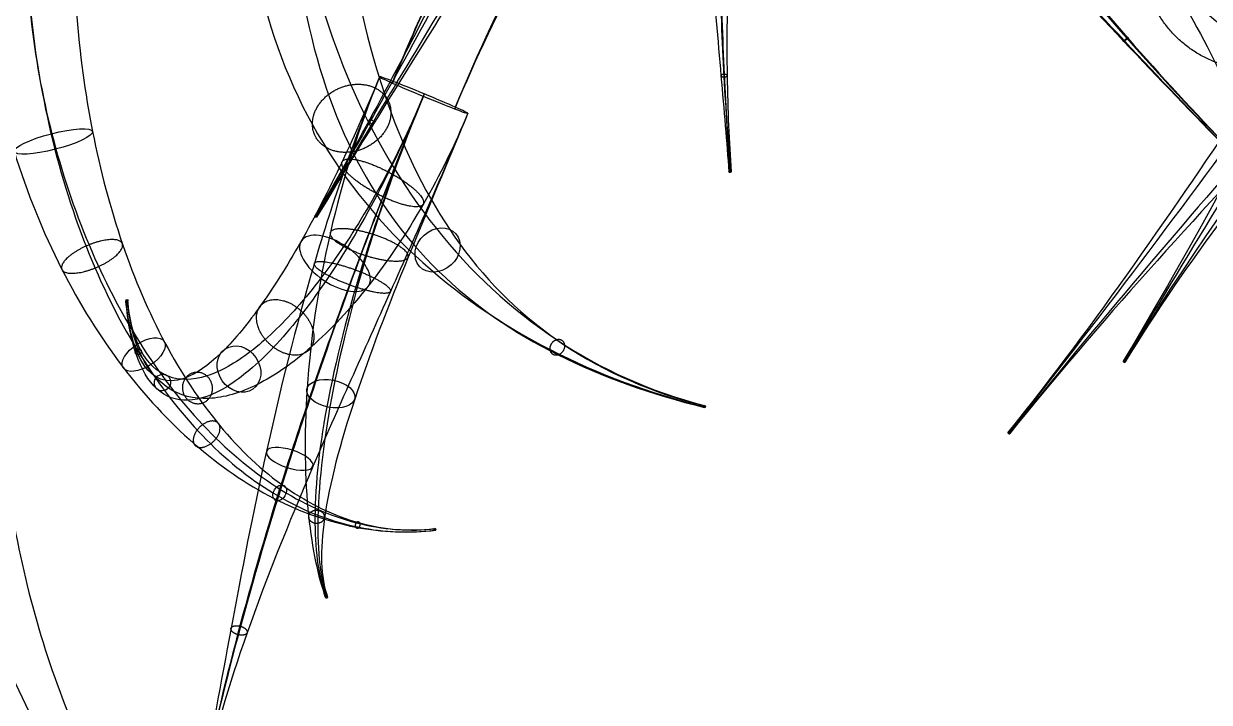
# Model space of a CAD drawing. Header units: millimetres. Extents: x -36.9 to 35.7, y -22.6 to 36.8.
# Drawn here: x -4.12 to 6.02, y -9.25 to -3.44 of the extents above; entities that cross this region are included whole.
import ezdxf

# ---------------------------------------------------------------- set-up
doc = ezdxf.new("R2010")
doc.units = ezdxf.units.MM
doc.header["$MEASUREMENT"] = 0
doc.layers.add('Default', color=18, linetype='Continuous', true_color=0x000000)

msp = doc.modelspace()

# ---------------------------------------------------------------- linework, layer by layer
at = {"layer": 'Default', "extrusion": (0.382353, 0.923631, -0.026687)}
msp.add_circle((-0.902, 57.258, -5.541), 0.408, dxfattribs=at)
msp.add_circle((-0.902, 57.258, -5.541), 0.408, dxfattribs=at)
msp.add_circle((-0.902, 57.258, -5.541), 0.408, dxfattribs=at)
msp.add_circle((-0.902, 57.258, -5.541), 0.408, dxfattribs=at)
at = {"layer": 'Default', "extrusion": (-0.242912, 0.949731, 0.197497)}
msp.add_circle((4.851, 51.38, 6.933), 0.346, dxfattribs=at)
at = {"layer": 'Default', "extrusion": (-0.059401, 0.77107, 0.633973)}
msp.add_circle((-1.552, 42.135, 28.282), 0.01, dxfattribs=at)
at = {"layer": 'Default', "extrusion": (0.364934, 0.612939, 0.700806)}
msp.add_circle((-1.209, 39.73, 31.738), 0.01, dxfattribs=at)
at = {"layer": 'Default', "extrusion": (0.379356, -0.422523, 0.823142)}
msp.add_circle((-4.025, 32.649, 53.689), 0.209, dxfattribs=at)
at = {"layer": 'Default', "extrusion": (0.484088, 0.717554, -0.500775)}
msp.add_circle((-1.86, 47.384, -33.616), 0.346, dxfattribs=at)
at = {"layer": 'Default', "extrusion": (-0.054081, 0.62172, 0.78137)}
msp.add_circle((3.731, 43.048, 45.078), 0.01, dxfattribs=at)
at = {"layer": 'Default', "extrusion": (-0.467842, 0.726192, 0.503755)}
msp.add_circle((5.999, 45.845, 22.573), 0.209, dxfattribs=at)
at = {"layer": 'Default', "extrusion": (-0.451451, -0.312299, 0.83586)}
msp.add_circle((3.961, 27.79, 52.36), 0.209, dxfattribs=at)
at = {"layer": 'Default', "extrusion": (0.416785, 0.685958, -0.596449)}
msp.add_circle((-7.808, 44.663, -36.507), 0.01, dxfattribs=at)
at = {"layer": 'Default', "extrusion": (-0.293501, 0.179642, 0.938928)}
msp.add_circle((7.085, 21.686, 56.571), 0.0722, dxfattribs=at)
at = {"layer": 'Default', "extrusion": (0.157538, 0.812693, 0.560992)}
msp.add_circle((0.211, 50.652, 26.148), 0.209, dxfattribs=at)
at = {"layer": 'Default', "extrusion": (0.597358, -0.150216, 0.787781)}
msp.add_circle((-6.097, 38.37, 54.409), 0.01, dxfattribs=at)
at = {"layer": 'Default', "extrusion": (0.529148, 0.660469, -0.532713)}
msp.add_circle((-7.699, 47.675, -33.231), 0.01, dxfattribs=at)
at = {"layer": 'Default', "extrusion": (0.283985, 0.884816, -0.369395)}
msp.add_circle((-0.43, 51.232, -28.312), 0.209, dxfattribs=at)
at = {"layer": 'Default', "extrusion": (-0.601844, 0.361513, 0.712104)}
msp.add_circle((7.385, 36.413, 33.827), 0.0722, dxfattribs=at)
at = {"layer": 'Default', "extrusion": (-0.618873, -0.07343, 0.782051)}
msp.add_circle((7.641, 28.745, 38.506), 0.01, dxfattribs=at)
at = {"layer": 'Default', "extrusion": (-0.131587, 0.37, 0.919666)}
msp.add_circle((4.241, 28.13, 47.162), 0.01, dxfattribs=at)
at = {"layer": 'Default'}
for points, knots in [([(5.159, 2.229, 50.14), (4.955, 2.339, 50.628), (4.5, 2.45, 51.621), (3.72, 2.28, 53.061), (2.882, 1.791, 54.378), (2.03, 1.024, 55.512), (1.193, 0.023, 56.433), (0.393, -1.173, 57.119), (-0.338, -2.509, 57.547), (-0.768, -3.456, 57.659), (-0.966, -3.933, 57.672)], [0, 0, 0, 0, 1.472019, 2.973719, 4.475419, 5.947438, 7.419458, 8.921158, 10.422857, 11.894877, 11.894877, 11.894877, 11.894877]), ([(1.981, 1.865, 48.319), (1.952, 1.791, 48.735), (1.836, 1.528, 49.559), (1.507, 0.837, 50.623), (1.052, -0.082, 51.416), (0.522, -1.127, 51.886), (-0.048, -2.225, 52.03), (-0.625, -3.31, 51.847), (-1.168, -4.298, 51.359), (-1.486, -4.851, 50.866), (-1.63, -5.092, 50.59)], [0, 0, 0, 0, 1.17691, 2.398321, 3.619732, 4.796642, 5.973551, 7.194962, 8.416374, 9.593283, 9.593283, 9.593283, 9.593283]), ([(1.981, 1.865, 48.319), (1.956, 1.802, 48.672), (1.909, 1.568, 49.372), (1.852, 0.935, 50.28), (1.814, 0.084, 50.965), (1.798, -0.89, 51.386), (1.801, -1.92, 51.544), (1.824, -2.948, 51.44), (1.864, -3.904, 51.094), (1.9, -4.462, 50.73), (1.92, -4.713, 50.523)], [0, 0, 0, 0, 0.974713, 1.983664, 2.992615, 3.967327, 4.94204, 5.950991, 6.959942, 7.934654, 7.934654, 7.934654, 7.934654]), ([(1.981, 1.865, 48.319), (1.95, 1.786, 48.762), (1.95, 1.549, 49.647), (2.14, 0.983, 50.886), (2.51, 0.245, 51.975), (3.034, -0.618, 52.867), (3.689, -1.565, 53.544), (4.455, -2.563, 53.991), (5.299, -3.564, 54.194), (5.894, -4.207, 54.171), (6.194, -4.514, 54.123)], [0, 0, 0, 0, 1.29427, 2.615036, 3.935803, 5.230073, 6.524343, 7.845109, 9.165876, 10.460146, 10.460146, 10.460146, 10.460146]), ([(4.352, 1.44, 49.981), (4.174, 1.536, 50.408), (3.788, 1.644, 51.279), (3.142, 1.537, 52.569), (2.446, 1.16, 53.786), (1.727, 0.531, 54.872), (1, -0.328, 55.791), (0.287, -1.394, 56.502), (-0.384, -2.62, 56.961), (-0.785, -3.503, 57.083), (-0.969, -3.948, 57.096)], [0, 0, 0, 0, 1.472019, 2.973719, 4.475419, 5.947438, 7.419458, 8.921158, 10.422857, 11.894877, 11.894877, 11.894877, 11.894877]), ([(5.839, 1.44, 50.603), (5.647, 1.544, 51.062), (5.208, 1.66, 51.99), (4.429, 1.544, 53.329), (3.572, 1.14, 54.556), (2.684, 0.477, 55.618), (1.801, -0.419, 56.488), (0.956, -1.52, 57.142), (0.191, -2.78, 57.554), (-0.241, -3.692, 57.662), (-0.432, -4.153, 57.675)], [0, 0, 0, 0, 1.472019, 2.973719, 4.475419, 5.947438, 7.419458, 8.921158, 10.422857, 11.894877, 11.894877, 11.894877, 11.894877]), ([(1.574, 1.468, 48.22), (1.548, 1.403, 48.588), (1.458, 1.181, 49.32), (1.208, 0.599, 50.301), (0.849, -0.201, 51.086), (0.407, -1.151, 51.611), (-0.097, -2.195, 51.846), (-0.636, -3.271, 51.758), (-1.167, -4.277, 51.335), (-1.486, -4.842, 50.855), (-1.629, -5.082, 50.581)], [0, 0, 0, 0, 1.17691, 2.398321, 3.619732, 4.796642, 5.973551, 7.194962, 8.416374, 9.593283, 9.593283, 9.593283, 9.593283]), ([(2.388, 1.459, 48.275), (2.36, 1.387, 48.677), (2.236, 1.145, 49.476), (1.869, 0.518, 50.517), (1.358, -0.32, 51.311), (0.757, -1.284, 51.8), (0.111, -2.313, 51.973), (-0.54, -3.349, 51.819), (-1.139, -4.308, 51.351), (-1.473, -4.856, 50.862), (-1.617, -5.096, 50.587)], [0, 0, 0, 0, 1.17691, 2.398321, 3.619732, 4.796642, 5.973551, 7.194962, 8.416374, 9.593283, 9.593283, 9.593283, 9.593283]), ([(1.574, 1.468, 48.22), (1.551, 1.411, 48.54), (1.52, 1.21, 49.177), (1.514, 0.67, 50.03), (1.543, -0.075, 50.714), (1.598, -0.958, 51.177), (1.673, -1.928, 51.402), (1.758, -2.933, 51.369), (1.843, -3.893, 51.074), (1.89, -4.457, 50.721), (1.91, -4.707, 50.515)], [0, 0, 0, 0, 0.974713, 1.983664, 2.992615, 3.967327, 4.94204, 5.950991, 6.959942, 7.934654, 7.934654, 7.934654, 7.934654]), ([(1.574, 1.468, 48.22), (1.543, 1.389, 48.662), (1.555, 1.164, 49.548), (1.792, 0.645, 50.797), (2.226, -0.029, 51.901), (2.825, -0.819, 52.812), (3.554, -1.695, 53.509), (4.385, -2.629, 53.972), (5.276, -3.585, 54.188), (5.884, -4.216, 54.169), (6.184, -4.524, 54.121)], [0, 0, 0, 0, 1.29427, 2.615036, 3.935803, 5.230073, 6.524343, 7.845109, 9.165876, 10.460146, 10.460146, 10.460146, 10.460146]), ([(2.388, 1.459, 48.275), (2.366, 1.402, 48.593), (2.311, 1.202, 49.225), (2.211, 0.666, 50.068), (2.109, -0.075, 50.741), (2.016, -0.955, 51.195), (1.942, -1.924, 51.413), (1.896, -2.93, 51.375), (1.887, -3.892, 51.076), (1.91, -4.456, 50.722), (1.93, -4.707, 50.516)], [0, 0, 0, 0, 0.974713, 1.983664, 2.992615, 3.967327, 4.94204, 5.950991, 6.959942, 7.934654, 7.934654, 7.934654, 7.934654]), ([(2.388, 1.459, 48.275), (2.359, 1.386, 48.68), (2.347, 1.18, 49.492), (2.475, 0.698, 50.656), (2.759, 0.055, 51.72), (3.193, -0.72, 52.638), (3.771, -1.604, 53.375), (4.483, -2.567, 53.897), (5.303, -3.56, 54.163), (5.896, -4.204, 54.158), (6.195, -4.511, 54.11)], [0, 0, 0, 0, 1.29427, 2.615036, 3.935803, 5.230073, 6.524343, 7.845109, 9.165876, 10.460146, 10.460146, 10.460146, 10.460146]), ([(1.981, 1.062, 48.175), (1.956, 0.999, 48.53), (1.858, 0.798, 49.236), (1.571, 0.28, 50.196), (1.155, -0.439, 50.981), (0.642, -1.308, 51.525), (0.062, -2.283, 51.788), (-0.551, -3.309, 51.729), (-1.138, -4.287, 51.327), (-1.473, -4.846, 50.852), (-1.616, -5.086, 50.577)], [0, 0, 0, 0, 1.17691, 2.398321, 3.619732, 4.796642, 5.973551, 7.194962, 8.416374, 9.593283, 9.593283, 9.593283, 9.593283]), ([(1.981, 1.062, 48.175), (1.961, 1.011, 48.46), (1.922, 0.845, 49.029), (1.874, 0.4, 49.818), (1.837, -0.234, 50.489), (1.817, -1.024, 50.986), (1.813, -1.933, 51.271), (1.83, -2.915, 51.304), (1.866, -3.88, 51.056), (1.901, -4.451, 50.713), (1.92, -4.701, 50.508)], [0, 0, 0, 0, 0.974713, 1.983664, 2.992615, 3.967327, 4.94204, 5.950991, 6.959942, 7.934654, 7.934654, 7.934654, 7.934654]), ([(1.981, 1.062, 48.175), (1.952, 0.99, 48.58), (1.952, 0.796, 49.393), (2.127, 0.36, 50.567), (2.475, -0.219, 51.647), (2.983, -0.922, 52.583), (3.635, -1.733, 53.339), (4.414, -2.633, 53.878), (5.28, -3.581, 54.157), (5.886, -4.214, 54.155), (6.185, -4.521, 54.107)], [0, 0, 0, 0, 1.29427, 2.615036, 3.935803, 5.230073, 6.524343, 7.845109, 9.165876, 10.460146, 10.460146, 10.460146, 10.460146]), ([(5.032, 0.651, 50.443), (4.866, 0.741, 50.842), (4.496, 0.854, 51.648), (3.852, 0.8, 52.837), (3.137, 0.509, 53.964), (2.381, -0.017, 54.978), (1.608, -0.771, 55.846), (0.849, -1.742, 56.526), (0.146, -2.891, 56.968), (-0.258, -3.739, 57.086), (-0.436, -4.169, 57.099)], [0, 0, 0, 0, 1.472019, 2.973719, 4.475419, 5.947438, 7.419458, 8.921158, 10.422857, 11.894877, 11.894877, 11.894877, 11.894877]), ([(5.07, -0.342, 38.904), (5.309, -0.235, 40.13), (5.981, -0.308, 42.61), (7.427, -1.289, 46.058), (9.145, -3.077, 48.999), (10.348, -4.713, 50.521), (10.931, -5.605, 51.153)], [0, 0, 0, 0, 3.63084, 7.382543, 11.134247, 14.765087, 14.765087, 14.765087, 14.765087]), ([(5.627, -0.669, 32.687), (6.006, -0.845, 33.981), (6.716, -1.554, 36.568), (7.548, -3.546, 40.118), (8.105, -6.277, 43.144), (8.289, -8.445, 44.758), (8.336, -9.576, 45.455)], [0, 0, 0, 0, 3.812507, 7.724723, 11.63694, 15.449447, 15.449447, 15.449447, 15.449447]), ([(5.627, -0.669, 32.687), (5.869, -0.782, 33.513), (6.465, -1.122, 35.125), (7.667, -1.888, 37.333), (9.145, -2.817, 39.28), (10.292, -3.484, 40.391), (10.9, -3.813, 40.897)], [0, 0, 0, 0, 2.512302, 5.055863, 7.599424, 10.111726, 10.111726, 10.111726, 10.111726]), ([(-3.819, -1.85, 22.77), (-4.116, -1.87, 23.629), (-4.813, -1.956, 25.323), (-6.147, -2.306, 27.729), (-7.743, -2.946, 29.93), (-8.943, -3.599, 31.2), (-9.561, -3.985, 31.768)], [0, 0, 0, 0, 2.897168, 5.830701, 8.764234, 11.661401, 11.661401, 11.661401, 11.661401]), ([(4.428, -1.863, 32.875), (4.778, -2.026, 34.072), (5.485, -2.636, 36.461), (6.423, -4.367, 39.794), (7.118, -6.833, 42.704), (7.35, -8.867, 44.265), (7.395, -9.941, 44.927)], [0, 0, 0, 0, 3.812507, 7.724723, 11.63694, 15.449447, 15.449447, 15.449447, 15.449447]), ([(4.428, -1.863, 32.875), (4.676, -1.979, 33.725), (5.339, -2.278, 35.375), (6.717, -2.91, 37.605), (8.367, -3.704, 39.552), (9.58, -4.33, 40.667), (10.2, -4.666, 41.184)], [0, 0, 0, 0, 2.512302, 5.055863, 7.599424, 10.111726, 10.111726, 10.111726, 10.111726]), ([(2.187, -2.189, 19.477), (2.458, -2.261, 20.658), (3.184, -2.397, 22.993), (4.805, -2.642, 26.297), (6.919, -2.995, 29.305), (8.614, -3.341, 31.053), (9.515, -3.551, 31.844)], [0, 0, 0, 0, 3.692237, 7.43094, 11.169643, 14.86188, 14.86188, 14.86188, 14.86188]), ([(-4.509, -2.329, 51.79), (-4.52, -2.696, 51.844), (-4.478, -3.449, 51.891), (-4.231, -4.55, 51.765), (-3.824, -5.553, 51.449), (-3.293, -6.401, 50.973), (-2.671, -7.07, 50.364), (-1.988, -7.536, 49.644), (-1.286, -7.782, 48.852), (-0.829, -7.799, 48.299), (-0.611, -7.773, 48.023)], [0, 0, 0, 0, 1.055928, 2.138595, 3.221262, 4.27719, 5.333117, 6.415784, 7.498451, 8.554379, 8.554379, 8.554379, 8.554379]), ([(-4.101, -2.281, 52.195), (-4.112, -2.652, 52.25), (-4.082, -3.416, 52.285), (-3.88, -4.533, 52.111), (-3.535, -5.548, 51.727), (-3.077, -6.404, 51.175), (-2.529, -7.074, 50.491), (-1.914, -7.54, 49.708), (-1.261, -7.783, 48.872), (-0.818, -7.8, 48.307), (-0.6, -7.774, 48.032)], [0, 0, 0, 0, 1.055928, 2.138595, 3.221262, 4.27719, 5.333117, 6.415784, 7.498451, 8.554379, 8.554379, 8.554379, 8.554379]), ([(-4.101, -2.401, 51.388), (-4.111, -2.726, 51.436), (-4.085, -3.392, 51.49), (-3.905, -4.389, 51.424), (-3.588, -5.339, 51.2), (-3.148, -6.191, 50.82), (-2.601, -6.906, 50.291), (-1.967, -7.443, 49.624), (-1.284, -7.75, 48.852), (-0.829, -7.785, 48.299), (-0.612, -7.759, 48.024)], [0, 0, 0, 0, 1.055928, 2.138595, 3.221262, 4.27719, 5.333117, 6.415784, 7.498451, 8.554379, 8.554379, 8.554379, 8.554379]), ([(-3.693, -2.353, 51.793), (-3.703, -2.682, 51.842), (-3.689, -3.359, 51.885), (-3.554, -4.372, 51.771), (-3.299, -5.335, 51.478), (-2.932, -6.193, 51.022), (-2.459, -6.911, 50.418), (-1.892, -7.446, 49.687), (-1.26, -7.751, 48.872), (-0.818, -7.786, 48.308), (-0.6, -7.76, 48.033)], [0, 0, 0, 0, 1.055928, 2.138595, 3.221262, 4.27719, 5.333117, 6.415784, 7.498451, 8.554379, 8.554379, 8.554379, 8.554379]), ([(-1.737, -2.576, 59.304), (-1.651, -3.058, 59.872), (-1.373, -3.999, 61.029), (-0.643, -5.239, 62.824), (0.385, -6.202, 64.667), (1.242, -6.59, 65.898), (1.698, -6.705, 66.5)], [0, 0, 0, 0, 2.294268, 4.624717, 6.955166, 9.249434, 9.249434, 9.249434, 9.249434]), ([(-4.981, -2.66, 42.838), (-5.096, -3.437, 43.544), (-5.187, -4.997, 44.991), (-4.897, -7.249, 47.262), (-4.179, -9.307, 49.638), (-3.429, -10.476, 51.278), (-2.994, -10.989, 52.103)], [0, 0, 0, 0, 3.221567, 6.479093, 9.736619, 12.958185, 12.958185, 12.958185, 12.958185]), ([(-2.142, -2.917, 59.076), (-2.052, -3.421, 59.669), (-1.713, -4.359, 60.905), (-0.821, -5.476, 62.801), (0.345, -6.276, 64.677), (1.235, -6.602, 65.9), (1.692, -6.717, 66.502)], [0, 0, 0, 0, 2.294268, 4.624717, 6.955166, 9.249434, 9.249434, 9.249434, 9.249434]), ([(-1.331, -2.856, 59.004), (-1.246, -3.336, 59.569), (-1.019, -4.238, 60.756), (-0.44, -5.375, 62.659), (0.442, -6.24, 64.617), (1.251, -6.597, 65.889), (1.708, -6.711, 66.492)], [0, 0, 0, 0, 2.294268, 4.624717, 6.955166, 9.249434, 9.249434, 9.249434, 9.249434]), ([(-5.783, -3.137, 42.183), (-5.903, -3.954, 42.925), (-5.948, -5.56, 44.485), (-5.495, -7.784, 46.95), (-4.609, -9.765, 49.472), (-3.796, -10.909, 51.167), (-3.35, -11.435, 52.013)], [0, 0, 0, 0, 3.221567, 6.479093, 9.736619, 12.958185, 12.958185, 12.958185, 12.958185]), ([(5.54, -3.057, 32.388), (5.869, -3.21, 33.512), (6.491, -3.734, 35.779), (7.259, -5.232, 39.029), (7.806, -7.464, 41.93), (7.992, -9.385, 43.477), (8.035, -10.416, 44.113)], [0, 0, 0, 0, 3.812507, 7.724723, 11.63694, 15.449447, 15.449447, 15.449447, 15.449447]), ([(5.54, -3.057, 32.388), (5.765, -3.162, 33.156), (6.323, -3.383, 34.671), (7.471, -3.82, 36.805), (8.904, -4.422, 38.733), (10.014, -4.969, 39.827), (10.594, -5.283, 40.31)], [0, 0, 0, 0, 2.512302, 5.055863, 7.599424, 10.111726, 10.111726, 10.111726, 10.111726]), ([(-1.737, -3.198, 58.776), (-1.647, -3.699, 59.366), (-1.358, -4.598, 60.632), (-0.617, -5.612, 62.635), (0.401, -6.313, 64.628), (1.245, -6.609, 65.891), (1.702, -6.724, 66.494)], [0, 0, 0, 0, 2.294268, 4.624717, 6.955166, 9.249434, 9.249434, 9.249434, 9.249434]), ([(-4.18, -3.267, 42.3), (-4.293, -4.03, 42.995), (-4.431, -5.528, 44.449), (-4.295, -7.647, 46.797), (-3.733, -9.589, 49.263), (-3.037, -10.719, 50.931), (-2.606, -11.228, 51.75)], [0, 0, 0, 0, 3.221567, 6.479093, 9.736619, 12.958185, 12.958185, 12.958185, 12.958185]), ([(-4.981, -3.744, 41.645), (-5.1, -4.547, 42.375), (-5.193, -6.091, 43.944), (-4.893, -8.182, 46.484), (-4.163, -10.047, 49.098), (-3.403, -11.152, 50.821), (-2.961, -11.674, 51.66)], [0, 0, 0, 0, 3.221567, 6.479093, 9.736619, 12.958185, 12.958185, 12.958185, 12.958185]), ([(-1.078, -3.895, 57.385), (-1.18, -4.142, 57.393), (-1.4, -4.641, 57.475), (-1.752, -5.326, 57.8), (-2.108, -5.892, 58.312), (-2.446, -6.294, 58.967), (-2.748, -6.506, 59.729), (-2.998, -6.503, 60.555), (-3.172, -6.271, 61.373), (-3.232, -5.976, 61.864), (-3.247, -5.802, 62.083)], [0, 0, 0, 0, 0.841058, 1.713098, 2.585138, 3.426196, 4.267255, 5.139295, 6.011335, 6.852393, 6.852393, 6.852393, 6.852393]), ([(-1.078, -3.895, 57.385), (-1.295, -4.419, 57.401), (-1.665, -5.502, 57.532), (-2.064, -7.114, 58.024), (-2.355, -8.63, 58.794), (-2.518, -9.531, 59.473), (-2.602, -9.943, 59.847)], [0, 0, 0, 0, 1.688295, 3.404484, 5.120674, 6.808969, 6.808969, 6.808969, 6.808969]), ([(-1.078, -3.895, 57.385), (-1.258, -4.331, 57.398), (-1.546, -5.264, 57.274), (-1.735, -6.601, 56.651), (-1.71, -7.69, 55.662), (-1.604, -8.175, 54.842), (-1.543, -8.345, 54.418)], [0, 0, 0, 0, 1.380822, 2.838698, 4.296574, 5.677395, 5.677395, 5.677395, 5.677395]), ([(-0.696, -4.041, 57.793), (-0.791, -4.269, 57.8), (-1.003, -4.723, 57.863), (-1.375, -5.353, 58.119), (-1.779, -5.885, 58.541), (-2.187, -6.274, 59.11), (-2.571, -6.49, 59.8), (-2.903, -6.496, 60.58), (-3.141, -6.27, 61.377), (-3.218, -5.976, 61.866), (-3.233, -5.802, 62.084)], [0, 0, 0, 0, 0.841058, 1.713098, 2.585138, 3.426196, 4.267255, 5.139295, 6.011335, 6.852393, 6.852393, 6.852393, 6.852393]), ([(-0.696, -4.041, 57.793), (-0.902, -4.538, 57.808), (-1.299, -5.551, 57.882), (-1.834, -7.096, 58.212), (-2.286, -8.61, 58.838), (-2.507, -9.528, 59.48), (-2.591, -9.939, 59.854)], [0, 0, 0, 0, 1.688295, 3.404484, 5.120674, 6.808969, 6.808969, 6.808969, 6.808969]), ([(-0.696, -4.041, 57.793), (-0.888, -4.504, 57.807), (-1.242, -5.476, 57.626), (-1.569, -6.772, 56.829), (-1.665, -7.75, 55.697), (-1.596, -8.185, 54.848), (-1.535, -8.355, 54.424)], [0, 0, 0, 0, 1.380822, 2.838698, 4.296574, 5.677395, 5.677395, 5.677395, 5.677395]), ([(-0.705, -4.061, 56.978), (-0.825, -4.351, 56.986), (-1.095, -4.927, 57.095), (-1.541, -5.676, 57.514), (-1.987, -6.239, 58.142), (-2.391, -6.579, 58.9), (-2.733, -6.698, 59.73), (-2.998, -6.598, 60.581), (-3.174, -6.298, 61.389), (-3.233, -5.988, 61.872), (-3.248, -5.813, 62.092)], [0, 0, 0, 0, 0.841058, 1.713098, 2.585138, 3.426196, 4.267255, 5.139295, 6.011335, 6.852393, 6.852393, 6.852393, 6.852393]), ([(-0.705, -4.061, 56.978), (-0.929, -4.603, 56.993), (-1.358, -5.698, 57.178), (-1.895, -7.258, 57.828), (-2.31, -8.681, 58.744), (-2.511, -9.54, 59.465), (-2.595, -9.952, 59.839)], [0, 0, 0, 0, 1.688295, 3.404484, 5.120674, 6.808969, 6.808969, 6.808969, 6.808969]), ([(-0.705, -4.061, 56.978), (-0.865, -4.447, 56.989), (-1.162, -5.262, 56.93), (-1.491, -6.514, 56.498), (-1.641, -7.643, 55.645), (-1.592, -8.167, 54.84), (-1.532, -8.337, 54.417)], [0, 0, 0, 0, 1.380822, 2.838698, 4.296574, 5.677395, 5.677395, 5.677395, 5.677395]), ([(-0.324, -4.207, 57.385), (-0.435, -4.477, 57.393), (-0.698, -5.01, 57.483), (-1.164, -5.703, 57.833), (-1.658, -6.232, 58.372), (-2.132, -6.56, 59.043), (-2.556, -6.682, 59.801), (-2.904, -6.591, 60.605), (-3.143, -6.297, 61.393), (-3.219, -5.988, 61.873), (-3.234, -5.813, 62.093)], [0, 0, 0, 0, 0.841058, 1.713098, 2.585138, 3.426196, 4.267255, 5.139295, 6.011335, 6.852393, 6.852393, 6.852393, 6.852393]), ([(-0.324, -4.207, 57.385), (-0.537, -4.722, 57.4), (-0.991, -5.747, 57.529), (-1.665, -7.24, 58.016), (-2.24, -8.66, 58.788), (-2.499, -9.536, 59.472), (-2.583, -9.948, 59.846)], [0, 0, 0, 0, 1.688295, 3.404484, 5.120674, 6.808969, 6.808969, 6.808969, 6.808969]), ([(-0.324, -4.207, 57.385), (-0.495, -4.621, 57.397), (-0.857, -5.474, 57.281), (-1.325, -6.685, 56.676), (-1.595, -7.703, 55.68), (-1.584, -8.177, 54.845), (-1.523, -8.347, 54.422)], [0, 0, 0, 0, 1.380822, 2.838698, 4.296574, 5.677395, 5.677395, 5.677395, 5.677395])]:
    msp.add_open_spline(points, degree=3, knots=knots, dxfattribs=at)
for points in [[(8.633, -1.194, 53.182), (7.268, -2.927, 55.083), (5.827, -5.033, 56.524), (4.303, -6.935, 58.058)], [(8.633, -1.194, 53.182), (7.445, -2.702, 54.837), (6.335, -4.604, 56.135), (5.29, -6.324, 57.63)], [(8.273, -1.367, 52.766), (6.926, -3.075, 54.641), (5.825, -5.029, 56.506), (4.296, -6.938, 58.046)], [(8.273, -1.367, 52.766), (7.089, -2.869, 54.414), (6.327, -4.606, 56.123), (5.281, -6.328, 57.62)], [(8.993, -1.625, 53.049), (7.633, -3.351, 54.943), (5.838, -5.041, 56.519), (4.313, -6.945, 58.054)], [(8.993, -1.625, 53.049), (7.82, -3.113, 54.683), (6.348, -4.607, 56.125), (5.299, -6.333, 57.626)], [(8.633, -1.797, 52.633), (7.292, -3.499, 54.501), (5.836, -5.037, 56.501), (4.305, -6.948, 58.043)], [(8.633, -1.797, 52.633), (7.464, -3.28, 54.26), (6.341, -4.609, 56.113), (5.291, -6.337, 57.616)]]:
    msp.add_open_spline(points, degree=3, dxfattribs=at)
at = {"layer": 'Default', "extrusion": (-0.232854, 0.343231, -0.909929)}
msp.add_rational_spline([(7.669, -2.777, 35.814), (7.775, -1.703, 36.192), (6.668, -1.694, 36.479), (5.562, -1.686, 36.765), (5.455, -2.759, 36.387), (5.349, -3.833, 36.009), (6.456, -3.842, 35.723), (7.563, -3.851, 35.436), (7.669, -2.777, 35.814)], [1, 0.707106781187, 1, 0.707106781187, 1, 0.707106781187, 1, 0.707106781187, 1], degree=2, knots=[0, 0, 0, 1.891239, 1.891239, 3.782478, 3.782478, 5.673716, 5.673716, 7.564955, 7.564955, 7.564955], dxfattribs=at)
at = {"layer": 'Default', "extrusion": (-0.670576, 0.737081, -0.083905)}
msp.add_rational_spline([(5.313, -3.565, 54.155), (5.296, -3.579, 54.17), (5.286, -3.591, 54.148), (5.277, -3.602, 54.126), (5.294, -3.588, 54.111), (5.311, -3.574, 54.096), (5.321, -3.563, 54.118), (5.331, -3.551, 54.14), (5.313, -3.565, 54.155)], [1, 0.707106781187, 1, 0.707106781187, 1, 0.707106781187, 1, 0.707106781187, 1], degree=2, knots=[0, 0, 0, 0.640885, 0.640885, 1.28177, 1.28177, 1.922655, 1.922655, 2.56354, 2.56354, 2.56354], dxfattribs=at)
at = {"layer": 'Default', "extrusion": (0.045954, -0.907118, -0.41836)}
msp.add_rational_spline([(1.867, -3.896, 51.055), (1.841, -3.896, 51.054), (1.842, -3.885, 51.03), (1.842, -3.874, 51.006), (1.869, -3.873, 51.007), (1.895, -3.873, 51.008), (1.895, -3.884, 51.033), (1.894, -3.895, 51.057), (1.867, -3.896, 51.055)], [1, 0.707106781187, 1, 0.707106781187, 1, 0.707106781187, 1, 0.707106781187, 1], degree=2, knots=[0, 0, 0, 0.640885, 0.640885, 1.28177, 1.28177, 1.922655, 1.922655, 2.56354, 2.56354, 2.56354], dxfattribs=at)
at = {"layer": 'Default', "extrusion": (0.249886, -0.54195, 0.802401)}
msp.add_rational_spline([(-1.324, -3.963, 61.029), (-1.66, -4.017, 61.097), (-1.653, -4.304, 60.902), (-1.646, -4.59, 60.706), (-1.311, -4.536, 60.638), (-0.975, -4.481, 60.57), (-0.982, -4.195, 60.766), (-0.988, -3.909, 60.961), (-1.324, -3.963, 61.029)], [1, 0.707106781187, 1, 0.707106781187, 1, 0.707106781187, 1, 0.707106781187, 1], degree=2, knots=[0, 0, 0, 0.640885, 0.640885, 1.28177, 1.28177, 1.922655, 1.922655, 2.56354, 2.56354, 2.56354], dxfattribs=at)
at = {"layer": 'Default', "extrusion": (-0.437673, -0.754069, -0.489716)}
msp.add_rational_spline([(-1.164, -4.284, 51.309), (-1.181, -4.267, 51.298), (-1.165, -4.263, 51.278), (-1.149, -4.259, 51.257), (-1.131, -4.276, 51.268), (-1.114, -4.293, 51.279), (-1.13, -4.297, 51.299), (-1.147, -4.301, 51.32), (-1.164, -4.284, 51.309)], [1, 0.707106781187, 1, 0.707106781187, 1, 0.707106781187, 1, 0.707106781187, 1], degree=2, knots=[0, 0, 0, 0.640885, 0.640885, 1.28177, 1.28177, 1.922655, 1.922655, 2.56354, 2.56354, 2.56354], dxfattribs=at)
at = {"layer": 'Default', "extrusion": (-0.448147, -0.852512, 0.269049)}
msp.add_rational_spline([(-1.399, -4.621, 57.505), (-1.443, -4.717, 57.128), (-1.096, -4.898, 57.133), (-0.749, -5.078, 57.139), (-0.705, -4.983, 57.516), (-0.66, -4.887, 57.893), (-1.008, -4.706, 57.888), (-1.355, -4.525, 57.882), (-1.399, -4.621, 57.505)], [1, 0.707106781187, 1, 0.707106781187, 1, 0.707106781187, 1, 0.707106781187, 1], degree=2, knots=[0, 0, 0, 0.640885, 0.640885, 1.28177, 1.28177, 1.922655, 1.922655, 2.56354, 2.56354, 2.56354], dxfattribs=at)
at = {"layer": 'Default', "extrusion": (0.287955, 0.91766, 0.273829)}
msp.add_rational_spline([(-1.5, -5.227, 57.21), (-1.467, -5.137, 56.874), (-1.135, -5.243, 56.878), (-0.802, -5.348, 56.882), (-0.835, -5.438, 57.217), (-0.867, -5.528, 57.553), (-1.2, -5.423, 57.549), (-1.532, -5.317, 57.545), (-1.5, -5.227, 57.21)], [1, 0.707106781187, 1, 0.707106781187, 1, 0.707106781187, 1, 0.707106781187, 1], degree=2, knots=[0, 0, 0, 0.640885, 0.640885, 1.28177, 1.28177, 1.922655, 1.922655, 2.56354, 2.56354, 2.56354], dxfattribs=at)
at = {"layer": 'Default', "extrusion": (0.365756, -0.857679, -0.361398)}
msp.add_rational_spline([(-3.564, -5.332, 51.171), (-3.303, -5.227, 51.186), (-3.278, -5.326, 51.447), (-3.252, -5.425, 51.709), (-3.512, -5.53, 51.695), (-3.773, -5.635, 51.68), (-3.798, -5.536, 51.419), (-3.824, -5.437, 51.157), (-3.564, -5.332, 51.171)], [1, 0.707106781187, 1, 0.707106781187, 1, 0.707106781187, 1, 0.707106781187, 1], degree=2, knots=[0, 0, 0, 0.640885, 0.640885, 1.28177, 1.28177, 1.922655, 1.922655, 2.56354, 2.56354, 2.56354], dxfattribs=at)
at = {"layer": 'Default', "extrusion": (0.339063, 0.919281, -0.199896)}
msp.add_rational_spline([(-1.636, -5.49, 57.579), (-1.662, -5.555, 57.239), (-1.337, -5.675, 57.237), (-1.011, -5.795, 57.236), (-0.986, -5.731, 57.576), (-0.961, -5.666, 57.915), (-1.286, -5.546, 57.917), (-1.611, -5.426, 57.918), (-1.636, -5.49, 57.579)], [1, 0.707106781187, 1, 0.707106781187, 1, 0.707106781187, 1, 0.707106781187, 1], degree=2, knots=[0, 0, 0, 0.640885, 0.640885, 1.28177, 1.28177, 1.922655, 1.922655, 2.56354, 2.56354, 2.56354], dxfattribs=at)
at = {"layer": 'Default', "extrusion": (-0.484592, -0.530066, 0.695845)}
msp.add_rational_spline([(-2.11, -5.872, 58.344), (-2.21, -6.042, 58.144), (-1.986, -6.208, 58.174), (-1.762, -6.375, 58.203), (-1.662, -6.204, 58.403), (-1.561, -6.034, 58.602), (-1.785, -5.868, 58.573), (-2.01, -5.701, 58.543), (-2.11, -5.872, 58.344)], [1, 0.707106781187, 1, 0.707106781187, 1, 0.707106781187, 1, 0.707106781187, 1], degree=2, knots=[0, 0, 0, 0.640885, 0.640885, 1.28177, 1.28177, 1.922655, 1.922655, 2.56354, 2.56354, 2.56354], dxfattribs=at)
at = {"layer": 'Default', "extrusion": (0.496906, -0.28979, 0.817989)}
msp.add_rational_spline([(0.434, -6.143, 64.678), (0.373, -6.163, 64.708), (0.38, -6.228, 64.681), (0.387, -6.293, 64.653), (0.449, -6.274, 64.623), (0.51, -6.254, 64.592), (0.503, -6.189, 64.62), (0.496, -6.123, 64.647), (0.434, -6.143, 64.678)], [1, 0.707106781187, 1, 0.707106781187, 1, 0.707106781187, 1, 0.707106781187, 1], degree=2, knots=[0, 0, 0, 0.640885, 0.640885, 1.28177, 1.28177, 1.922655, 1.922655, 2.56354, 2.56354, 2.56354], dxfattribs=at)
at = {"layer": 'Default', "extrusion": (0.177946, -0.419421, -0.89018)}
msp.add_rational_spline([(-3.16, -6.232, 61.37), (-3.179, -6.249, 61.374), (-3.161, -6.266, 61.385), (-3.144, -6.282, 61.396), (-3.125, -6.264, 61.392), (-3.105, -6.246, 61.387), (-3.123, -6.23, 61.376), (-3.141, -6.214, 61.365), (-3.16, -6.232, 61.37)], [1, 0.707106781187, 1, 0.707106781187, 1, 0.707106781187, 1, 0.707106781187, 1], degree=2, knots=[0, 0, 0, 0.640885, 0.640885, 1.28177, 1.28177, 1.922655, 1.922655, 2.56354, 2.56354, 2.56354], dxfattribs=at)
at = {"layer": 'Default', "extrusion": (-0.387554, -0.073256, 0.918932)}
msp.add_rational_spline([(-2.735, -6.468, 59.729), (-2.814, -6.572, 59.687), (-2.716, -6.661, 59.722), (-2.617, -6.75, 59.756), (-2.538, -6.646, 59.798), (-2.459, -6.542, 59.839), (-2.557, -6.453, 59.805), (-2.656, -6.364, 59.77), (-2.735, -6.468, 59.729)], [1, 0.707106781187, 1, 0.707106781187, 1, 0.707106781187, 1, 0.707106781187, 1], degree=2, knots=[0, 0, 0, 0.640885, 0.640885, 1.28177, 1.28177, 1.922655, 1.922655, 2.56354, 2.56354, 2.56354], dxfattribs=at)
at = {"layer": 'Default', "extrusion": (-0.547483, 0.559864, 0.621944)}
msp.add_rational_spline([(-2.592, -6.87, 50.274), (-2.483, -6.792, 50.299), (-2.449, -6.874, 50.403), (-2.414, -6.956, 50.507), (-2.524, -7.034, 50.482), (-2.633, -7.113, 50.456), (-2.667, -7.031, 50.352), (-2.701, -6.949, 50.248), (-2.592, -6.87, 50.274)], [1, 0.707106781187, 1, 0.707106781187, 1, 0.707106781187, 1, 0.707106781187, 1], degree=2, knots=[0, 0, 0, 0.640885, 0.640885, 1.28177, 1.28177, 1.922655, 1.922655, 2.56354, 2.56354, 2.56354], dxfattribs=at)
at = {"layer": 'Default', "extrusion": (-0.009617, -0.617782, -0.786291)}
msp.add_rational_spline([(-1.686, -7.648, 55.6), (-1.673, -7.594, 55.558), (-1.605, -7.605, 55.566), (-1.537, -7.616, 55.574), (-1.55, -7.669, 55.616), (-1.563, -7.723, 55.658), (-1.631, -7.712, 55.65), (-1.699, -7.701, 55.642), (-1.686, -7.648, 55.6)], [1, 0.707106781187, 1, 0.707106781187, 1, 0.707106781187, 1, 0.707106781187, 1], degree=2, knots=[0, 0, 0, 0.640885, 0.640885, 1.28177, 1.28177, 1.922655, 1.922655, 2.56354, 2.56354, 2.56354], dxfattribs=at)
at = {"layer": 'Default', "extrusion": (0.625856, -0.144913, -0.766358)}
msp.add_rational_spline([(-1.278, -7.709, 48.835), (-1.261, -7.691, 48.845), (-1.249, -7.711, 48.859), (-1.237, -7.73, 48.873), (-1.253, -7.748, 48.862), (-1.27, -7.766, 48.852), (-1.283, -7.747, 48.838), (-1.295, -7.727, 48.825), (-1.278, -7.709, 48.835)], [1, 0.707106781187, 1, 0.707106781187, 1, 0.707106781187, 1, 0.707106781187, 1], degree=2, knots=[0, 0, 0, 0.640885, 0.640885, 1.28177, 1.28177, 1.922655, 1.922655, 2.56354, 2.56354, 2.56354], dxfattribs=at)
at = {"layer": 'Default', "extrusion": (-0.219542, -0.821186, 0.526741)}
msp.add_rational_spline([(-2.349, -8.611, 58.84), (-2.361, -8.646, 58.78), (-2.293, -8.666, 58.778), (-2.225, -8.686, 58.775), (-2.212, -8.651, 58.836), (-2.2, -8.615, 58.896), (-2.268, -8.595, 58.899), (-2.337, -8.575, 58.901), (-2.349, -8.611, 58.84)], [1, 0.707106781187, 1, 0.707106781187, 1, 0.707106781187, 1, 0.707106781187, 1], degree=2, knots=[0, 0, 0, 0.640885, 0.640885, 1.28177, 1.28177, 1.922655, 1.922655, 2.56354, 2.56354, 2.56354], dxfattribs=at)

doc.saveas('drawing.dxf')
